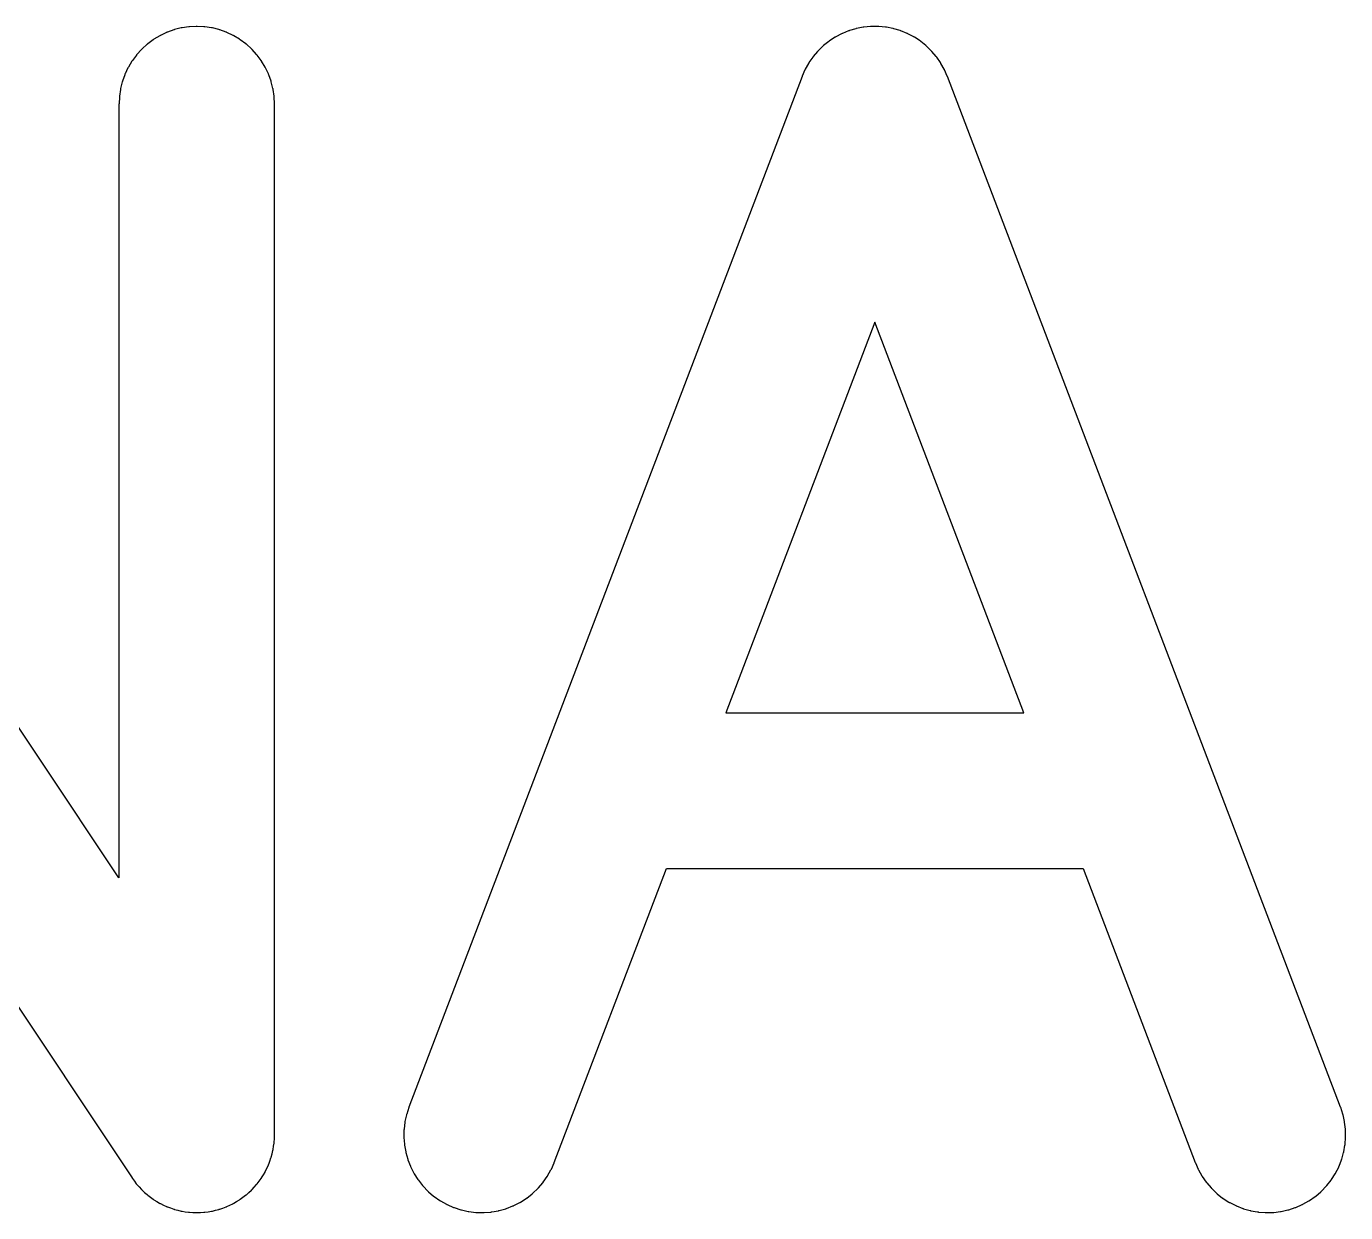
# Model space of a CAD drawing. Header units: inches. Extents: x -0.5 to 10, y -2.4 to 3.9.
# Drawn here: x 1.0312 to 1.1066, y -2.1305 to -2.0625 of the extents above; entities that cross this region are included whole.
import ezdxf

# ---------------------------------------------------------------- set-up
doc = ezdxf.new("R2010")
doc.units = ezdxf.units.IN

msp = doc.modelspace()

# ---------------------------------------------------------------- linework, layer by layer
msp.add_lwpolyline([(1.00605, -2.081708), (1.037196, -2.128467), (1.037197, -2.128467), (1.037197, -2.128467), (1.0372, -2.128472), (1.0372, -2.128473), (1.037214, -2.128492), (1.037328, -2.128645), (1.037441, -2.128799), (1.037456, -2.128818), (1.037456, -2.128818), (1.03746, -2.128823), (1.037476, -2.128842), (1.037604, -2.128983), (1.037732, -2.129124), (1.037749, -2.129142), (1.037749, -2.129142), (1.037753, -2.129147), (1.037771, -2.129164), (1.037912, -2.129292), (1.038053, -2.12942), (1.038072, -2.129436), (1.038072, -2.129436), (1.038077, -2.12944), (1.038078, -2.129441), (1.038096, -2.129455), (1.038249, -2.129569), (1.038402, -2.129682), (1.038422, -2.129696), (1.038423, -2.129697), (1.038427, -2.1297), (1.038448, -2.129713), (1.038612, -2.129811), (1.038775, -2.129909), (1.038795, -2.129921), (1.038797, -2.129922), (1.038802, -2.129924), (1.038824, -2.129936), (1.038997, -2.130017), (1.039169, -2.130099), (1.039189, -2.130108), (1.039191, -2.130109), (1.039197, -2.130111), (1.03922, -2.13012), (1.039399, -2.130184), (1.039579, -2.130249), (1.039601, -2.130256), (1.039602, -2.130257), (1.039608, -2.130258), (1.039632, -2.130265), (1.039817, -2.130311), (1.040002, -2.130358), (1.040022, -2.130362), (1.040026, -2.130363), (1.040031, -2.130364), (1.040032, -2.130365), (1.040056, -2.130369), (1.040245, -2.130397), (1.040433, -2.130425), (1.040456, -2.130428), (1.040458, -2.130428), (1.040463, -2.130429), (1.040488, -2.13043), (1.040679, -2.13044), (1.040869, -2.130449), (1.040894, -2.13045), (1.040894, -2.13045), (1.0409, -2.13045), (1.040925, -2.130449), (1.041115, -2.13044), (1.041305, -2.130431), (1.04133, -2.130429), (1.04133, -2.130429), (1.041336, -2.130429), (1.041338, -2.130428), (1.041361, -2.130426), (1.041549, -2.130398), (1.041738, -2.13037), (1.041762, -2.130366), (1.041762, -2.130366), (1.041768, -2.130365), (1.041792, -2.130359), (1.041977, -2.130313), (1.042162, -2.130267), (1.042186, -2.13026), (1.042186, -2.13026), (1.042191, -2.130258), (1.042194, -2.130258), (1.042215, -2.130251), (1.042395, -2.130186), (1.042574, -2.130123), (1.042597, -2.130114), (1.042597, -2.130114), (1.042603, -2.130111), (1.042606, -2.13011), (1.042625, -2.130101), (1.042798, -2.13002), (1.04297, -2.129939), (1.042992, -2.129927), (1.042992, -2.129927), (1.042997, -2.129925), (1.042998, -2.129924), (1.043019, -2.129912), (1.043183, -2.129814), (1.043346, -2.129717), (1.043365, -2.129705), (1.043367, -2.129703), (1.043372, -2.1297), (1.043373, -2.1297), (1.043392, -2.129686), (1.043545, -2.129572), (1.043699, -2.129459), (1.043718, -2.129444), (1.043718, -2.129444), (1.043723, -2.12944), (1.043742, -2.129424), (1.043883, -2.129296), (1.044024, -2.129168), (1.044042, -2.129151), (1.044042, -2.129151), (1.044047, -2.129147), (1.044064, -2.129129), (1.044192, -2.128988), (1.04432, -2.128847), (1.044336, -2.128828), (1.044336, -2.128828), (1.04434, -2.128823), (1.044341, -2.128822), (1.044355, -2.128804), (1.044469, -2.128651), (1.044582, -2.128498), (1.044596, -2.128478), (1.044597, -2.128477), (1.0446, -2.128473), (1.044613, -2.128452), (1.044711, -2.128288), (1.044809, -2.128125), (1.044821, -2.128105), (1.044822, -2.128103), (1.044824, -2.128098), (1.044836, -2.128076), (1.044917, -2.127903), (1.044999, -2.127731), (1.045008, -2.127711), (1.045009, -2.127709), (1.045011, -2.127703), (1.04502, -2.12768), (1.045084, -2.127501), (1.045149, -2.127321), (1.045156, -2.127299), (1.045157, -2.127298), (1.045158, -2.127292), (1.045165, -2.127268), (1.045211, -2.127083), (1.045258, -2.126898), (1.045262, -2.126878), (1.045263, -2.126874), (1.045264, -2.126869), (1.045265, -2.126868), (1.045269, -2.126844), (1.045297, -2.126655), (1.045325, -2.126467), (1.045328, -2.126444), (1.045328, -2.126442), (1.045329, -2.126437), (1.04533, -2.126412), (1.04534, -2.126221), (1.045349, -2.126031), (1.04535, -2.126006), (1.04535, -2.126006), (1.04535, -2.126), (1.04535, -2.067), (1.04535, -2.06699), (1.045349, -2.066975), (1.04533, -2.066588), (1.045328, -2.066562), (1.045326, -2.066539), (1.045269, -2.066156), (1.045265, -2.066132), (1.045259, -2.066108), (1.045165, -2.065732), (1.045158, -2.065706), (1.045151, -2.065685), (1.04502, -2.06532), (1.04501, -2.065294), (1.045001, -2.065275), (1.044836, -2.064924), (1.044824, -2.064902), (1.044812, -2.064881), (1.044613, -2.064548), (1.0446, -2.064527), (1.044586, -2.064508), (1.044355, -2.064196), (1.044341, -2.064178), (1.044324, -2.064158), (1.044064, -2.063871), (1.044047, -2.063853), (1.044029, -2.063836), (1.043742, -2.063576), (1.043722, -2.063559), (1.043704, -2.063545), (1.043392, -2.063314), (1.043373, -2.0633), (1.043352, -2.063287), (1.043019, -2.063088), (1.042998, -2.063076), (1.042976, -2.063064), (1.042625, -2.062899), (1.042606, -2.06289), (1.04258, -2.06288), (1.042215, -2.062749), (1.042194, -2.062742), (1.042168, -2.062735), (1.041792, -2.062641), (1.041768, -2.062635), (1.041744, -2.062631), (1.041361, -2.062574), (1.041338, -2.062572), (1.041312, -2.06257), (1.040925, -2.062551), (1.0409, -2.06255), (1.040875, -2.062551), (1.040488, -2.06257), (1.040462, -2.062572), (1.040439, -2.062574), (1.040056, -2.062631), (1.040032, -2.062635), (1.040008, -2.062641), (1.039632, -2.062735), (1.039606, -2.062742), (1.039585, -2.062749), (1.03922, -2.06288), (1.039194, -2.06289), (1.039175, -2.062899), (1.038824, -2.063064), (1.038802, -2.063076), (1.038781, -2.063088), (1.038448, -2.063287), (1.038427, -2.0633), (1.038408, -2.063314), (1.038096, -2.063545), (1.038078, -2.063559), (1.038058, -2.063576), (1.037771, -2.063836), (1.037753, -2.063853), (1.037736, -2.063871), (1.037476, -2.064158), (1.037459, -2.064178), (1.037445, -2.064196), (1.037214, -2.064508), (1.0372, -2.064527), (1.037187, -2.064548), (1.036988, -2.064881), (1.036976, -2.064902), (1.036964, -2.064924), (1.036799, -2.065275), (1.03679, -2.065294), (1.03678, -2.06532), (1.036649, -2.065685), (1.036642, -2.065706), (1.036635, -2.065732), (1.036541, -2.066108), (1.036535, -2.066132), (1.036531, -2.066156), (1.036474, -2.066539), (1.036472, -2.066562), (1.03647, -2.066588), (1.036451, -2.066975), (1.03645, -2.06699), (1.03645, -2.067), (1.03645, -2.111292), (1.005304, -2.064533)])
for points in [[(1.067778, -2.11075), (1.091622, -2.11075), (1.098042, -2.127586), (1.098044, -2.12759), (1.098051, -2.127608), (1.098207, -2.127963), (1.098218, -2.127986), (1.098229, -2.128007), (1.098419, -2.128345), (1.098433, -2.12837), (1.098445, -2.128387), (1.098667, -2.128705), (1.09868, -2.128723), (1.098697, -2.128743), (1.098949, -2.129038), (1.098963, -2.129053), (1.098983, -2.129074), (1.099262, -2.129342), (1.099279, -2.129357), (1.099299, -2.129374), (1.099604, -2.129614), (1.099625, -2.12963), (1.099644, -2.129642), (1.099971, -2.129851), (1.09999, -2.129863), (1.100013, -2.129875), (1.100359, -2.130051), (1.100382, -2.130062), (1.100404, -2.130071), (1.100765, -2.130212), (1.100789, -2.13022), (1.100811, -2.130227), (1.101185, -2.130332), (1.101208, -2.130338), (1.101232, -2.130343), (1.101614, -2.130411), (1.101635, -2.130414), (1.101663, -2.130417), (1.102049, -2.130447), (1.102073, -2.130448), (1.102098, -2.130448), (1.102486, -2.13044), (1.102506, -2.130439), (1.102535, -2.130437), (1.10292, -2.130391), (1.102947, -2.130387), (1.102968, -2.130383), (1.103347, -2.130299), (1.103371, -2.130293), (1.103394, -2.130286), (1.103763, -2.130166), (1.103785, -2.130158), (1.103808, -2.130149), (1.104163, -2.129993), (1.104186, -2.129982), (1.104207, -2.129971), (1.104545, -2.129781), (1.10457, -2.129767), (1.104587, -2.129755), (1.104905, -2.129533), (1.104923, -2.12952), (1.104943, -2.129503), (1.105238, -2.129251), (1.105253, -2.129237), (1.105274, -2.129217), (1.105542, -2.128938), (1.105557, -2.128921), (1.105574, -2.128901), (1.105814, -2.128596), (1.10583, -2.128575), (1.105842, -2.128556), (1.106051, -2.128229), (1.106063, -2.12821), (1.106075, -2.128187), (1.106251, -2.127841), (1.106262, -2.127818), (1.106271, -2.127796), (1.106412, -2.127435), (1.10642, -2.127411), (1.106427, -2.127389), (1.106532, -2.127015), (1.106538, -2.126992), (1.106543, -2.126968), (1.106611, -2.126586), (1.106614, -2.126565), (1.106617, -2.126537), (1.106647, -2.126151), (1.106648, -2.126127), (1.106648, -2.126102), (1.10664, -2.125714), (1.106639, -2.125694), (1.106637, -2.125665), (1.106591, -2.12528), (1.106587, -2.125253), (1.106583, -2.125232), (1.106499, -2.124853), (1.106493, -2.124829), (1.106486, -2.124806), (1.106366, -2.124437), (1.10636, -2.124419), (1.106358, -2.124414), (1.083858, -2.065414), (1.083855, -2.065407), (1.083849, -2.065392), (1.083696, -2.065043), (1.083686, -2.065022), (1.083675, -2.065), (1.083489, -2.064667), (1.083477, -2.064647), (1.083463, -2.064626), (1.083246, -2.064313), (1.08323, -2.064291), (1.083217, -2.064274), (1.082971, -2.063983), (1.082955, -2.063966), (1.082938, -2.063948), (1.082665, -2.063682), (1.082648, -2.063667), (1.082629, -2.06365), (1.082331, -2.063412), (1.08231, -2.063396), (1.082292, -2.063384), (1.081973, -2.063175), (1.081954, -2.063163), (1.081932, -2.063151), (1.081594, -2.062974), (1.081573, -2.062964), (1.08155, -2.062954), (1.081197, -2.06281), (1.08117, -2.0628), (1.081152, -2.062794), (1.080787, -2.062685), (1.080764, -2.062679), (1.08074, -2.062674), (1.080366, -2.062601), (1.080342, -2.062597), (1.080318, -2.062594), (1.079939, -2.062557), (1.079917, -2.062555), (1.079891, -2.062555), (1.079509, -2.062555), (1.079483, -2.062555), (1.079461, -2.062557), (1.079082, -2.062594), (1.079058, -2.062597), (1.079034, -2.062601), (1.07866, -2.062674), (1.078636, -2.062679), (1.078613, -2.062685), (1.078248, -2.062794), (1.07823, -2.0628), (1.078203, -2.06281), (1.07785, -2.062954), (1.077827, -2.062964), (1.077806, -2.062974), (1.077468, -2.063151), (1.077446, -2.063163), (1.077427, -2.063175), (1.077108, -2.063384), (1.07709, -2.063396), (1.077069, -2.063412), (1.076771, -2.06365), (1.076752, -2.063667), (1.076735, -2.063682), (1.076462, -2.063948), (1.076445, -2.063966), (1.076429, -2.063983), (1.076183, -2.064274), (1.07617, -2.064291), (1.076154, -2.064313), (1.075937, -2.064626), (1.075923, -2.064647), (1.075911, -2.064667), (1.075725, -2.065), (1.075714, -2.065022), (1.075704, -2.065043), (1.075551, -2.065392), (1.075545, -2.065407), (1.075542, -2.065414), (1.053042, -2.124414), (1.05304, -2.124419), (1.053034, -2.124437), (1.052914, -2.124806), (1.052907, -2.124829), (1.052901, -2.124853), (1.052817, -2.125232), (1.052813, -2.125253), (1.052809, -2.12528), (1.052763, -2.125665), (1.052761, -2.125694), (1.05276, -2.125714), (1.052752, -2.126102), (1.052752, -2.126127), (1.052753, -2.126151), (1.052783, -2.126537), (1.052786, -2.126565), (1.052789, -2.126586), (1.052857, -2.126968), (1.052862, -2.126992), (1.052868, -2.127015), (1.052973, -2.127389), (1.05298, -2.127411), (1.052988, -2.127435), (1.053129, -2.127796), (1.053138, -2.127818), (1.053149, -2.127841), (1.053325, -2.128187), (1.053337, -2.12821), (1.053349, -2.128229), (1.053558, -2.128556), (1.05357, -2.128575), (1.053586, -2.128596), (1.053826, -2.128901), (1.053843, -2.128921), (1.053858, -2.128938), (1.054126, -2.129217), (1.054147, -2.129237), (1.054162, -2.129251), (1.054457, -2.129503), (1.054477, -2.12952), (1.054495, -2.129533), (1.054813, -2.129755), (1.05483, -2.129767), (1.054855, -2.129781), (1.055193, -2.129971), (1.055214, -2.129982), (1.055237, -2.129993), (1.055592, -2.130149), (1.055615, -2.130158), (1.055637, -2.130166), (1.056006, -2.130286), (1.056029, -2.130293), (1.056053, -2.130299), (1.056432, -2.130383), (1.056453, -2.130387), (1.05648, -2.130391), (1.056865, -2.130437), (1.056894, -2.130439), (1.056914, -2.13044), (1.057302, -2.130448), (1.057327, -2.130448), (1.057351, -2.130447), (1.057737, -2.130417), (1.057765, -2.130414), (1.057786, -2.130411), (1.058168, -2.130343), (1.058192, -2.130338), (1.058215, -2.130332), (1.058589, -2.130227), (1.058611, -2.13022), (1.058635, -2.130212), (1.058996, -2.130071), (1.059018, -2.130062), (1.059041, -2.130051), (1.059387, -2.129875), (1.05941, -2.129863), (1.059429, -2.129851), (1.059756, -2.129642), (1.059775, -2.12963), (1.059796, -2.129614), (1.060101, -2.129374), (1.060121, -2.129357), (1.060138, -2.129342), (1.060417, -2.129074), (1.060437, -2.129053), (1.060451, -2.129038), (1.060703, -2.128743), (1.06072, -2.128723), (1.060733, -2.128705), (1.060955, -2.128387), (1.060967, -2.12837), (1.060981, -2.128345), (1.061171, -2.128007), (1.061182, -2.127986), (1.061193, -2.127963), (1.061349, -2.127608), (1.061356, -2.12759), (1.061358, -2.127586)], [(1.088228, -2.10185), (1.0797, -2.079489), (1.071172, -2.10185)]]:
    msp.add_lwpolyline(points, close=True)

doc.saveas('drawing.dxf')
